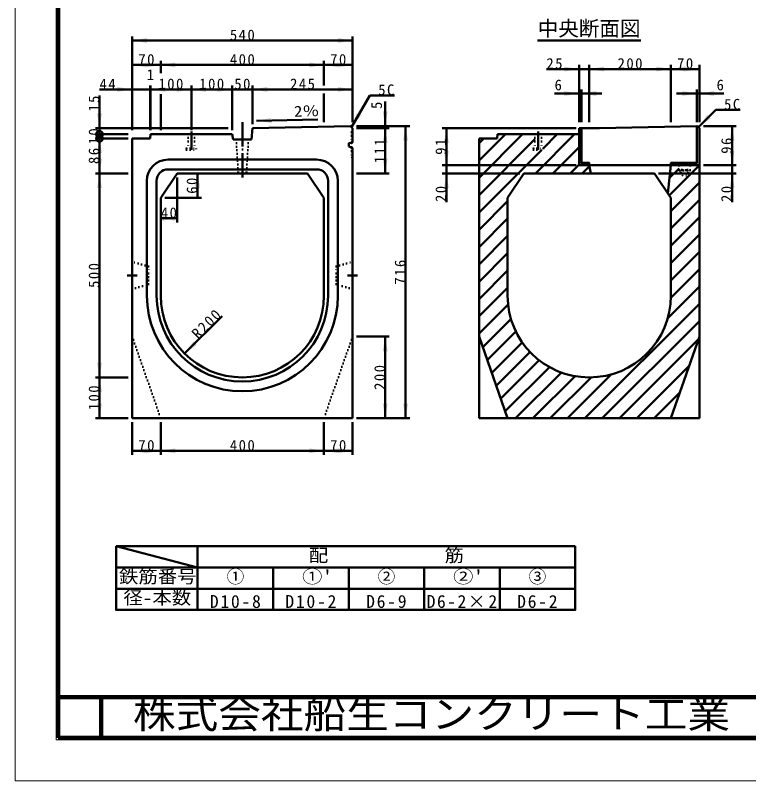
# Model space of a CAD drawing. Units: millimetres, scale not verified. Extents: x -2102 to 2102, y -1485 to 1485.
# Drawn here: x -2102 to -306, y -1485 to 391 of the extents above; entities that cross this region are included whole.
import ezdxf
from ezdxf.enums import TextEntityAlignment as Align

# ---------------------------------------------------------------- set-up
doc = ezdxf.new("R2010")
doc.units = ezdxf.units.MM
doc.header["$LTSCALE"] = 5
doc.header["$PDMODE"] = 32
doc.header["$PDSIZE"] = 2.5
doc.linetypes.add('DOTTED', pattern=[1.75, 0.25, -1.5])
doc.linetypes.add('LONG_DASHED_DOTTED', pattern=[15.25, 12, -1.5, 0.25, -1.5])
doc.layers.add('0-0_V-nasSTD', color=7, linetype='Continuous', lineweight=35)
doc.layers.add('0-1_0', color=7, linetype='Continuous', lineweight=50)
doc.styles.add('ＭＳ ゴシック', font='')
doc.styles.get('ＭＳ ゴシック').set_extended_font_data('MS Gothic')

msp = doc.modelspace()

# ---------------------------------------------------------------- linework, layer by layer
at = {"layer": '0-0_V-nasSTD', "lineweight": 100}
for p, q in [((-1997.5, 1380), (-1997.5, -1380)), ((-1892.5, -1280), (-1892.5, -1380)), ((-1997.5, -1380), (1997.5, -1380)), ((-1997.5, -1380), (1997.5, -1380))]:
    msp.add_line(p, q, dxfattribs=at)
at = {"layer": '0-0_V-nasSTD', "lineweight": 50}
for p, q in [((-1816.21, 209.655), (-1772.21, 209.655)), ((-1746.21, 197.655), (-1746.21, 109.655)), ((-1346.21, 199.655), (-1346.21, 129.655)), ((-432.21, 119.655), (-431.21, 119.655)), ((-431.21, 119.655), (-426.21, 114.655)), ((-426.21, 23.655), (-426.21, 114.655)), ((-1771.21, 99.655), (-1772.21, 89.655)), ((-921.21, 99.655), (-922.21, 89.655)), ((-1816.21, 89.655), (-1772.21, 89.655)), ((-966.21, 89.655), (-922.21, 89.655)), ((-496.21, 23.655), (-503.38, -45.59)), ((-966.21, -219.324), (-896.21, -149.324)), ((-1855.697, -910.318), (-1655.697, -962.318)), ((-1470.697, -910.318), (-1655.697, -910.318)), ((-1285.697, -910.318), (-1470.697, -910.318)), ((-1100.697, -910.318), (-1285.697, -910.318)), ((-915.697, -910.318), (-1100.697, -910.318)), ((-730.697, -910.318), (-915.697, -910.318)), ((-730.697, -962.318), (-730.697, -910.318)), ((-1855.697, -962.318), (-1855.697, -1014.318)), ((-1655.697, -962.318), (-1470.697, -962.318)), ((-1470.697, -962.318), (-1285.697, -962.318)), ((-1285.697, -962.318), (-1100.697, -962.318)), ((-730.697, -962.318), (-915.697, -962.318)), ((-730.697, -1014.318), (-730.697, -962.318))]:
    msp.add_line(p, q, dxfattribs=at)
at = {"layer": '0-0_V-nasSTD', "linetype": 'DOTTED', "lineweight": 50}
for p, q in [((-476.21, 11.655), (-476.21, 23.655)), ((-476.21, 23.655), (-449.21, 23.655)), ((-469.71, 12.655), (-469.71, 23.655)), ((-455.71, 12.655), (-455.71, 23.655)), ((-449.21, 11.655), (-449.21, 23.655)), ((-476.21, 11.655), (-449.21, 11.655)), ((-474.21, 10.655), (-474.41, 11.655)), ((-474.21, 10.655), (-451.21, 10.655)), ((-471.71, 6.655), (-471.71, 10.655)), ((-453.71, 6.655), (-453.71, 10.655)), ((-451.21, 10.655), (-451.01, 11.655))]:
    msp.add_line(p, q, dxfattribs=at)
at = {"layer": '0-0_V-nasSTD', "lineweight": 18}
for points in [[(-2102.5, -1485), (-2102.5, 1485), (2102.5, 1485), (2102.5, -1485)], [(-2002.5, -1385), (-2002.5, 1385), (2002.5, 1385), (2002.5, -1385)]]:
    msp.add_lwpolyline(points, close=True, dxfattribs=at)
at = {"layer": '0-0_V-nasSTD', "lineweight": 50}
for points in [[(-1855.697, -910.318), (-1855.697, -962.318), (-1690.697, -962.318)], [(-1655.697, -962.318), (-1655.697, -910.318), (-1855.697, -910.318)], [(-1655.697, -1014.318), (-1655.697, -962.318), (-1855.697, -962.318)], [(-1655.697, -962.318), (-1655.697, -1014.318), (-1470.697, -1014.318), (-1470.697, -962.318), (-1470.697, -1014.318), (-1285.697, -1014.318), (-1285.697, -962.318), (-1285.697, -1014.318), (-1100.697, -1014.318), (-1100.697, -962.318), (-1100.697, -1014.318)], [(-1100.697, -1014.318), (-915.697, -1014.318), (-915.697, -962.318), (-1100.697, -962.318)], [(-1100.697, -1066.318), (-915.697, -1066.318), (-915.697, -1014.318), (-915.697, -962.318), (-915.697, -1014.318), (-730.697, -1014.318), (-730.697, -962.318)], [(-730.697, -1066.318), (-730.697, -1014.318), (-730.697, -962.318), (-730.697, -1014.318)], [(-1655.697, -1014.318), (-1655.697, -1066.318), (-1470.697, -1066.318), (-1470.697, -1014.318), (-1470.697, -1066.318), (-1285.697, -1066.318), (-1285.697, -1014.318), (-1285.697, -1066.318), (-1100.697, -1066.318), (-1100.697, -1014.318), (-1100.697, -1066.318)], [(-915.697, -1066.318), (-915.697, -1014.318), (-915.697, -1066.318)], [(-915.697, -1066.318), (-730.697, -1066.318), (-730.697, -1014.318)], [(-730.697, -1066.318), (-730.697, -1014.318), (-730.697, -1066.318)]]:
    msp.add_lwpolyline(points, dxfattribs=at)
msp.add_lwpolyline([(-1855.697, -1014.318), (-1855.697, -1066.318), (-1655.697, -1066.318), (-1655.697, -1014.318)], close=True, dxfattribs=at)
for centre in [(-1896.21, 99.655), (-1896.21, 89.655)]:
    msp.add_circle(centre, 8, dxfattribs=at)
at = {"layer": '0-0_V-nasSTD', "linetype": 'DOTTED', "lineweight": 50}
for centre, radius, start, end in [((-476.71, 36.655), 25, 271.14576, 286.2602), ((-462.71, 6.655), 9, 180, 0), ((-462.71, 36.655), 25, 253.7398, 286.2602), ((-448.71, 36.655), 25, 253.7398, 268.85424)]:
    msp.add_arc(centre, radius, start, end, dxfattribs=at)
at = {"layer": '0-0_V-nasSTD'}
for points in [[(-1816.21, 329.655), (-1780.21, 323.655), (-1780.21, 335.655)], [(-1312.21, 323.655), (-1312.21, 335.655), (-1276.21, 329.655)], [(-1816.21, 269.655), (-1780.21, 263.655), (-1780.21, 275.655)], [(-1782.21, 263.655), (-1782.21, 275.655), (-1746.21, 269.655)], [(-1746.21, 269.655), (-1710.21, 263.655), (-1710.21, 275.655)], [(-1382.21, 263.655), (-1382.21, 275.655), (-1346.21, 269.655)], [(-1346.21, 269.655), (-1310.21, 263.655), (-1310.21, 275.655)], [(-1312.21, 263.655), (-1312.21, 275.655), (-1276.21, 269.655)], [(-757.21, 253.655), (-757.21, 265.655), (-721.21, 259.655)], [(-696.21, 259.655), (-660.21, 253.655), (-660.21, 265.655)], [(-532.21, 253.655), (-532.21, 265.655), (-496.21, 259.655)], [(-496.21, 259.655), (-460.21, 253.655), (-460.21, 265.655)], [(-462.21, 253.655), (-462.21, 265.655), (-426.21, 259.655)], [(-1852.21, 203.655), (-1852.21, 215.655), (-1816.21, 209.655)], [(-1771.21, 209.655), (-1735.21, 203.655), (-1735.21, 215.655)], [(-1707.21, 203.655), (-1707.21, 215.655), (-1671.21, 209.655)], [(-1671.21, 209.655), (-1635.21, 203.655), (-1635.21, 215.655)], [(-1607.21, 203.655), (-1607.21, 215.655), (-1571.21, 209.655)], [(-1521.21, 209.655), (-1485.21, 203.655), (-1485.21, 215.655)], [(-1312.21, 203.655), (-1312.21, 215.655), (-1276.21, 209.655)], [(-757.21, 193.655), (-757.21, 205.655), (-721.21, 199.655)], [(-715.21, 199.655), (-679.21, 193.655), (-679.21, 205.655)], [(-468.21, 193.655), (-468.21, 205.655), (-432.21, 199.655)], [(-426.21, 199.655), (-390.21, 193.655), (-390.21, 205.655)], [(-1902.21, 150.655), (-1896.21, 114.655), (-1890.21, 150.655)], [(-1278.71, 117.155), (-1265.906, 151.332), (-1255.514, 145.332)], [(-1202.21, 155.655), (-1196.21, 119.655), (-1190.21, 155.655)], [(-1511.596, 132.87), (-1475.728, 139.619), (-1475.478, 127.621)], [(-428.71, 117.155), (-407.497, 146.853), (-399.011, 138.368)], [(-1202.21, 78.655), (-1196.21, 114.655), (-1190.21, 78.655)], [(-1152.21, 83.655), (-1146.21, 119.655), (-1140.21, 83.655)], [(-1052.21, 78.655), (-1046.21, 114.655), (-1040.21, 78.655)], [(-352.21, 83.655), (-346.21, 119.655), (-340.21, 83.655)], [(-1902.21, 53.655), (-1896.21, 89.655), (-1890.21, 53.655)], [(-1052.21, 59.655), (-1046.21, 23.655), (-1040.21, 59.655)], [(-352.21, 59.655), (-346.21, 23.655), (-340.21, 59.655)], [(-1902.21, 39.655), (-1896.21, 3.655), (-1890.21, 39.655)], [(-1202.21, 39.655), (-1196.21, 3.655), (-1190.21, 39.655)], [(-1902.21, -32.345), (-1896.21, 3.655), (-1890.21, -32.345)], [(-1662.21, -32.345), (-1656.21, 3.655), (-1650.21, -32.345)], [(-1052.21, -32.345), (-1046.21, 3.655), (-1040.21, -32.345)], [(-352.21, -32.345), (-346.21, 3.655), (-340.21, -32.345)], [(-1662.21, -20.345), (-1656.21, -56.345), (-1650.21, -20.345)], [(-1746.21, -106.345), (-1710.21, -112.345), (-1710.21, -100.345)], [(-1742.21, -112.345), (-1742.21, -100.345), (-1706.21, -106.345)], [(-1687.631, -437.767), (-1666.418, -408.068), (-1657.933, -416.554)], [(-1202.21, -432.345), (-1196.21, -396.345), (-1190.21, -432.345)], [(-1902.21, -460.345), (-1896.21, -496.345), (-1890.21, -460.345)], [(-1902.21, -532.345), (-1896.21, -496.345), (-1890.21, -532.345)], [(-1902.21, -560.345), (-1896.21, -596.345), (-1890.21, -560.345)], [(-1202.21, -560.345), (-1196.21, -596.345), (-1190.21, -560.345)], [(-1152.21, -560.345), (-1146.21, -596.345), (-1140.21, -560.345)], [(-1816.21, -676.345), (-1780.21, -682.345), (-1780.21, -670.345)], [(-1782.21, -682.345), (-1782.21, -670.345), (-1746.21, -676.345)], [(-1746.21, -676.345), (-1710.21, -682.345), (-1710.21, -670.345)], [(-1382.21, -682.345), (-1382.21, -670.345), (-1346.21, -676.345)], [(-1346.21, -676.345), (-1310.21, -682.345), (-1310.21, -670.345)], [(-1312.21, -682.345), (-1312.21, -670.345), (-1276.21, -676.345)]]:
    msp.add_solid(points, dxfattribs=at)
at = {"layer": '0-1_0'}
for p, q in [((-1816.21, 109.655), (-1816.21, 339.655)), ((-1276.21, 129.655), (-1276.21, 339.655)), ((-1816.21, 329.655), (-1276.21, 329.655)), ((-822.613, 329.655), (-569.807, 329.655)), ((-1746.21, 249.655), (-1746.21, 279.655)), ((-1346.21, 219.655), (-1346.21, 279.655)), ((-721.21, 129.655), (-721.21, 269.655)), ((-696.21, 129.655), (-696.21, 269.655)), ((-496.21, 129.655), (-496.21, 269.655)), ((-426.21, 129.655), (-426.21, 269.655)), ((-801.21, 259.655), (-721.21, 259.655)), ((-1896.21, 209.655), (-1816.21, 209.655)), ((-1772.21, 109.655), (-1772.21, 219.655)), ((-1772.21, 209.655), (-1771.21, 209.655)), ((-1771.21, 109.655), (-1771.21, 219.655)), ((-1771.21, 209.655), (-1671.21, 209.655)), ((-1671.21, 109.655), (-1671.21, 219.655)), ((-1671.21, 209.655), (-1571.21, 209.655)), ((-1571.21, 109.655), (-1571.21, 219.655)), ((-1571.21, 209.655), (-1521.21, 209.655)), ((-1521.21, 124.655), (-1521.21, 219.655)), ((-1521.21, 209.655), (-1276.21, 209.655)), ((-715.21, 129.655), (-715.21, 209.655)), ((-432.21, 129.655), (-432.21, 209.655)), ((-1896.21, 194.655), (-1896.21, 114.655)), ((-1233.71, 195.097), (-1278.71, 117.155)), ((-1233.71, 195.097), (-1173.71, 195.097)), ((-781.21, 199.655), (-721.21, 199.655)), ((-721.21, 199.655), (-715.21, 199.655)), ((-665.21, 199.655), (-715.21, 199.655)), ((-482.21, 199.655), (-432.21, 199.655)), ((-432.21, 199.655), (-426.21, 199.655)), ((-366.21, 199.655), (-426.21, 199.655)), ((-1196.21, 179.655), (-1196.21, 119.655)), ((-386.283, 159.581), (-428.71, 117.155)), ((-386.283, 159.581), (-326.283, 159.581)), ((-1511.596, 132.87), (-1361.628, 135.994)), ((-1581.21, 114.655), (-1906.21, 114.655)), ((-1896.21, 114.655), (-1896.21, 99.655)), ((-1521.21, 114.655), (-1523.71, 86.655)), ((-1276.21, 114.655), (-1276.21, 79.67)), ((-1266.21, 119.655), (-1136.21, 119.655)), ((-1266.21, 114.655), (-1186.21, 114.655)), ((-1196.21, 114.655), (-1196.21, 119.655)), ((-1196.21, 3.655), (-1196.21, 114.655)), ((-1146.21, -596.345), (-1146.21, 119.655)), ((-728.21, 114.655), (-1056.21, 114.655)), ((-721.21, 114.655), (-721.21, 23.655)), ((-426.21, -596.345), (-426.21, 114.155)), ((-416.21, 119.655), (-336.21, 119.655)), ((-346.21, 23.655), (-346.21, 119.655)), ((-1826.21, 99.655), (-1906.21, 99.655)), ((-1896.21, 99.655), (-1896.21, 89.655)), ((-1571.21, 99.655), (-1771.21, 99.655)), ((-1571.21, 99.655), (-1568.71, 86.655)), ((-966.21, -7.192), (-859.363, 99.655)), ((-966.21, 35.235), (-901.79, 99.655)), ((-721.21, 99.655), (-921.21, 99.655)), ((-828.084, 3.655), (-732.084, 99.655)), ((-809.511, 64.655), (-774.511, 99.655)), ((-721.21, 23.655), (-721.21, 99.655)), ((-721.21, 23.655), (-721.21, 99.655)), ((-1826.21, 89.655), (-1906.21, 89.655)), ((-1896.21, 3.655), (-1896.21, 89.655)), ((-1816.21, -596.345), (-1816.21, 89.655)), ((-1523.71, 86.655), (-1568.71, 86.655)), ((-1561.21, 86.655), (-1531.21, 86.655)), ((-1285.21, 77.655), (-1276.21, 79.67)), ((-1285.21, 69.655), (-1285.21, 77.655)), ((-966.21, -596.345), (-966.21, 89.655)), ((-966.21, 77.661), (-954.216, 89.655)), ((-966.21, -49.618), (-829.21, 87.382)), ((-1285.21, 69.655), (-1276.21, 66.296)), ((-1276.21, -596.345), (-1276.21, 66.296)), ((-966.21, -92.045), (-812.511, 61.655)), ((-785.658, 3.655), (-721.21, 68.103)), ((-1728.21, 37.655), (-1364.21, 37.655)), ((-728.21, 23.655), (-1056.21, 23.655)), ((-743.231, 3.655), (-721.21, 25.676)), ((-721.21, 23.655), (-696.21, 23.655)), ((-713.768, 3.655), (-695.811, 21.611)), ((-696.21, 23.655), (-692.31, 3.655)), ((-496.21, 23.655), (-696.21, 23.655)), ((-500.224, -50.323), (-426.247, 23.655)), ((-416.21, 23.655), (-336.21, 23.655)), ((-346.21, 3.655), (-346.21, 23.655)), ((-1826.21, 3.655), (-1906.21, 3.655)), ((-1706.21, 3.655), (-1746.21, -56.345)), ((-1728.21, 13.655), (-1364.21, 13.655)), ((-1706.21, 3.655), (-1386.21, 3.655)), ((-1656.21, -56.345), (-1656.21, 3.655)), ((-1386.21, 3.655), (-1346.21, -56.345)), ((-1266.21, 3.655), (-1186.21, 3.655)), ((-866.21, 3.655), (-1056.21, 3.655)), ((-1046.21, -66.345), (-1046.21, 3.655)), ((-856.21, 3.655), (-896.21, -56.345)), ((-856.21, 3.655), (-536.21, 3.655)), ((-536.21, 3.655), (-496.21, -56.345)), ((-526.21, 3.655), (-336.21, 3.655)), ((-499.391, -7.063), (-476.21, 16.118)), ((-346.21, -66.345), (-346.21, 3.655)), ((-1780.21, -46.345), (-1780.21, -14.345)), ((-1756.21, -46.345), (-1756.21, -14.345)), ((-1706.21, -6.345), (-1706.21, -116.345)), ((-1336.21, -14.345), (-1336.21, -46.345)), ((-1312.21, -14.345), (-1312.21, -46.345)), ((-496.21, -88.735), (-426.21, -18.735)), ((-1780.21, -296.345), (-1780.21, -46.345)), ((-1756.21, -296.345), (-1756.21, -46.345)), ((-1336.21, -46.345), (-1336.21, -296.345)), ((-1312.21, -46.345), (-1312.21, -296.345)), ((-1746.21, -56.345), (-1746.21, -296.345)), ((-1736.21, -56.345), (-1646.21, -56.345)), ((-1346.21, -56.345), (-1346.21, -296.345)), ((-966.21, -134.471), (-896.21, -64.471)), ((-896.21, -56.345), (-896.21, -296.345)), ((-496.21, -56.345), (-496.21, -296.345)), ((-496.21, -131.161), (-426.21, -61.161)), ((-1746.21, -106.345), (-1706.21, -106.345)), ((-966.21, -176.897), (-896.21, -106.897)), ((-496.21, -173.588), (-426.21, -103.588)), ((-966.21, -219.324), (-896.21, -149.324)), ((-496.21, -216.014), (-426.21, -146.014)), ((-966.21, -261.75), (-896.21, -191.75)), ((-496.21, -258.441), (-426.21, -188.441)), ((-896.21, -234.177), (-966.21, -304.177)), ((-496.262, -300.919), (-426.21, -230.867)), ((-896.21, -276.603), (-966.21, -346.603)), ((-503.785, -350.869), (-426.21, -273.294)), ((-895.048, -317.868), (-966.21, -389.029)), ((-706.835, -596.345), (-426.21, -315.72)), ((-1687.631, -437.767), (-1595.707, -345.843)), ((-887.957, -353.203), (-957.107, -422.353)), ((-664.409, -596.345), (-426.21, -358.146)), ((-876.093, -383.765), (-946.108, -453.78)), ((-1266.21, -396.345), (-1186.21, -396.345)), ((-1196.21, -596.345), (-1196.21, -396.345)), ((-966.21, -396.345), (-896.21, -596.345)), ((-935.108, -485.207), (-860.419, -410.518)), ((-621.982, -596.345), (-428.486, -402.849)), ((-426.21, -396.345), (-496.21, -596.345)), ((-924.109, -516.634), (-841.385, -433.91)), ((-913.109, -548.061), (-819.148, -454.099)), ((-579.556, -596.345), (-451.331, -468.12)), ((-902.11, -579.488), (-793.634, -471.012)), ((-876.541, -596.345), (-764.515, -484.32)), ((-1826.21, -496.345), (-1906.21, -496.345)), ((-834.114, -596.345), (-731.056, -493.286)), ((-791.688, -596.345), (-691.636, -496.293)), ((-749.262, -596.345), (-641.686, -488.77)), ((-537.13, -596.345), (-474.176, -533.392)), ((-1826.21, -596.345), (-1906.21, -596.345)), ((-1816.21, -596.345), (-1276.21, -596.345)), ((-1266.21, -596.345), (-1136.21, -596.345)), ((-966.21, -596.345), (-426.21, -596.345)), ((-1816.21, -606.345), (-1816.21, -686.345)), ((-1746.21, -606.345), (-1746.21, -686.345)), ((-1346.21, -606.345), (-1346.21, -686.345)), ((-1276.21, -606.345), (-1276.21, -686.345)), ((-1816.21, -676.345), (-1746.21, -676.345)), ((-1746.21, -676.345), (-1346.21, -676.345)), ((-1346.21, -676.345), (-1276.21, -676.345))]:
    msp.add_line(p, q, dxfattribs=at)
at = {"layer": '0-1_0', "linetype": 'LONG_DASHED_DOTTED'}
for p, q in [((-1546.21, 129.655), (-1546.21, -11.345)), ((-1671.21, 106.655), (-1671.21, 61.655)), ((-821.21, 106.655), (-821.21, 61.655)), ((-1803.71, -246.345), (-1828.71, -246.345)), ((-1288.71, -246.345), (-1263.71, -246.345))]:
    msp.add_line(p, q, dxfattribs=at)
at = {"layer": '0-1_0', "linetype": 'DOTTED'}
for p, q in [((-1679.21, 99.655), (-1679.21, 64.655)), ((-1663.21, 99.655), (-1663.21, 64.655)), ((-1278.51, 104.655), (-1276.21, 106.955)), ((-1278.51, 104.655), (-1278.51, 79.155)), ((-829.21, 99.655), (-829.21, 64.655)), ((-813.21, 99.655), (-813.21, 64.655)), ((-1561.21, 86.655), (-1556.21, 3.655)), ((-1531.21, 86.655), (-1536.21, 3.655)), ((-1683.21, 64.655), (-1659.21, 64.655)), ((-1683.21, 64.655), (-1683.21, 61.655)), ((-1683.21, 61.655), (-1659.21, 61.655)), ((-1659.21, 64.655), (-1659.21, 61.655)), ((-833.21, 64.655), (-809.21, 64.655)), ((-833.21, 64.655), (-833.21, 61.655)), ((-833.21, 61.655), (-809.21, 61.655)), ((-809.21, 64.655), (-809.21, 61.655)), ((-1316.21, -224.845), (-1276.21, -212.845)), ((-1316.21, -267.845), (-1316.21, -224.845)), ((-1276.21, -212.845), (-1276.21, -279.845)), ((-1276.21, -279.845), (-1316.21, -267.845)), ((-1816.21, -396.345), (-1746.21, -596.345)), ((-1276.21, -396.345), (-1346.21, -596.345))]:
    msp.add_line(p, q, dxfattribs=at)
at = {"layer": '0-1_0', "lineweight": 100}
msp.add_line((-1997.5, -1280), (1997.5, -1280), dxfattribs=at)
msp.add_line((-1997.5, -1280), (1997.5, -1280), dxfattribs=at)
at = {"layer": '0-1_0'}
for points in [[(-1816.21, 269.655), (-1746.21, 269.655), (-1346.21, 269.655), (-1276.21, 269.655)], [(-426.21, 259.655), (-496.21, 259.655), (-696.21, 259.655), (-721.21, 259.655)], [(-1521.21, 114.655), (-1281.21, 119.655), (-1276.21, 114.655)], [(-1046.21, 3.655), (-1046.21, 23.655), (-1046.21, 114.655)], [(-721.21, 114.655), (-671.21, 114.655), (-432.21, 119.655)], [(-715.21, 114.655), (-715.21, 29.655), (-696.21, 29.655), (-696.21, 23.655)], [(-432.21, 119.655), (-432.21, 29.655), (-496.21, 29.655), (-496.21, 23.655)], [(-426.21, 114.655), (-426.21, 23.655), (-496.21, 23.655)], [(-1896.21, -596.345), (-1896.21, -496.345), (-1896.21, 3.655)]]:
    msp.add_lwpolyline(points, dxfattribs=at)
at = {"layer": '0-1_0', "linetype": 'DOTTED'}
msp.add_lwpolyline([(-1278.51, 67.155), (-1278.51, 44.655), (-1276.21, 42.355)], dxfattribs=at)
msp.add_lwpolyline([(-1776.21, -224.845), (-1816.21, -212.845), (-1816.21, -279.845), (-1776.21, -267.845)], close=True, dxfattribs=at)
at = {"layer": '0-1_0'}
for centre, radius, start, end in [((-1728.21, -14.345), 52, 90, 180), ((-1364.21, -14.345), 52, 0, 90), ((-1728.21, -14.345), 28, 90, 180), ((-1364.21, -14.345), 28, 0, 90), ((-1546.21, -296.345), 234, 180, 270), ((-1546.21, -296.345), 210, 180, 270), ((-1546.21, -296.345), 200, 180, 270), ((-1546.21, -296.345), 200, 270, 0), ((-1546.21, -296.345), 210, 270, 0), ((-1546.21, -296.345), 234, 270, 0), ((-696.21, -296.345), 200, 180, 270), ((-696.21, -296.345), 200, 270, 0)]:
    msp.add_arc(centre, radius, start, end, dxfattribs=at)
for p in [(-1278.51, 79.155), (-1278.51, 67.155)]:
    msp.add_point(p, dxfattribs=at)

# ---------------------------------------------------------------- texts
at = {"layer": '0-0_V-nasSTD', "style": 'ＭＳ ゴシック'}
for s, height, p in [('中央断面図', 36.95, (-822.613, 329.655)), ('1', 26.39, (-1780.71, 224.655)), ('6', 26.39, (-781.21, 199.655)), ('6', 26.39, (-384.21, 199.655)), ('①', 31.67, (-1584.797, -1009.918)), ('②', 31.67, (-1214.797, -1009.918)), ('③', 31.67, (-844.797, -1009.918))]:
    msp.add_text(s, height=height, dxfattribs=at).set_placement(p, align=Align.BOTTOM_LEFT)
at = {"layer": '0-0_V-nasSTD', "style": 'ＭＳ ゴシック', "width": 1.15}
msp.add_text('2％', height=26.39, rotation=1.193, dxfattribs=at).set_placement((-1419.216, 134.795), align=Align.BOTTOM_LEFT)
at = {"layer": '0-0_V-nasSTD', "style": 'ＭＳ ゴシック'}
msp.add_text('5', height=26.39, rotation=90, dxfattribs=at).set_placement((-1196.21, 161.655), align=Align.BOTTOM_LEFT)
for s, height, width, p in [('配\u3000\u3000\u3000\u3000  \u3000筋', 31.67, 1.1, (-1383.277, -957.918)), ('鉄筋番号', 31.67, 1.1, (-1848.577, -1009.918)), ("①'", 31.67, 1.15, (-1399.797, -1009.918)), ("②'", 31.67, 1.15, (-1029.797, -1009.918)), ('径-本数', 31.67, 1.1, (-1837.777, -1061.918)), ('株式会社船生コンクリート工業', 69.65, 1.1, (-1814.221, -1377.45))]:
    msp.add_text(s, height=height, dxfattribs=dict(at, width=width)).set_placement(p, align=Align.BOTTOM_LEFT)
at = {"layer": '0-0_V-nasSTD', "attachment_point": 7, "style": 'ＭＳ ゴシック'}
for s, insert, char_height in [('\\T1.2;540', (-1576.81, 329.655), 26.39), ('\\T1.2;70', (-1801.01, 269.655), 26.39), ('\\T1.2;400', (-1576.81, 269.655), 26.39), ('\\T1.2;70', (-1331.01, 269.655), 26.39), ('\\T1.2;25', (-801.21, 259.655), 26.39), ('\\T1.2;200', (-626.81, 259.655), 26.39), ('\\T1.2;70', (-481.01, 259.655), 26.39), ('\\T1.2;44', (-1896.21, 209.655), 26.39), ('\\T1.2;100', (-1751.81, 209.655), 26.39), ('\\T1.2;100', (-1651.81, 209.655), 26.39), ('\\T1.2;50', (-1566.01, 209.655), 26.39), ('\\T1.2;245', (-1429.31, 209.655), 26.39), ('\\T1.2;5C', (-1213.31, 195.097), 26.39), ('\\T1.2;5C', (-365.883, 159.581), 26.39), ('\\T1.2;40', (-1746.01, -106.345), 26.39), ('\\T1.2;70', (-1801.01, -676.345), 26.39), ('\\T1.2;400', (-1576.81, -676.345), 26.39), ('\\T1.2;70', (-1331.01, -676.345), 26.39), ('\\T1.2;D10-8', (-1625.837, -1061.918), 31.67), ('\\T1.2;D10-2', (-1440.837, -1061.918), 31.67), ('\\T1.2;D6-9', (-1242.877, -1061.918), 31.67), ('\\T1.17;D6-2×2', (-1094.597, -1061.918), 31.67), ('\\T1.2;D6-2', (-872.877, -1061.918), 31.67)]:
    msp.add_mtext(s, dxfattribs=dict(at, insert=insert, char_height=char_height))
at = {"layer": '0-0_V-nasSTD', "char_height": 26.39, "attachment_point": 7, "style": 'ＭＳ ゴシック'}
for s, insert, rotation in [('\\T1.2;15', (-1896.21, 155.055), 90), ('\\T1.2;10', (-1896.21, 74.855), 90), ('\\T1.2;111', (-1196.21, 28.555), 90), ('\\T1.2;91', (-1046.21, 49.355), 90), ('\\T1.2;96', (-346.21, 51.855), 90), ('\\T1.2;86', (-1896.21, 26.855), 90), ('\\T1.2;60', (-1656.21, -46.145), 90), ('\\T1.2;20', (-1046.21, -66.345), 90), ('\\T1.2;20', (-346.21, -66.345), 90), ('\\T1.2;500', (-1896.21, -276.945), 90), ('\\T1.2;716', (-1146.21, -268.945), 90), ('\\T1.2;R200', (-1654.256, -404.391), 45), ('\\T1.2;200', (-1196.21, -526.945), 90), ('\\T1.2;100', (-1896.21, -576.945), 90)]:
    msp.add_mtext(s, dxfattribs=dict(at, insert=insert, rotation=rotation))

doc.saveas('drawing.dxf')
